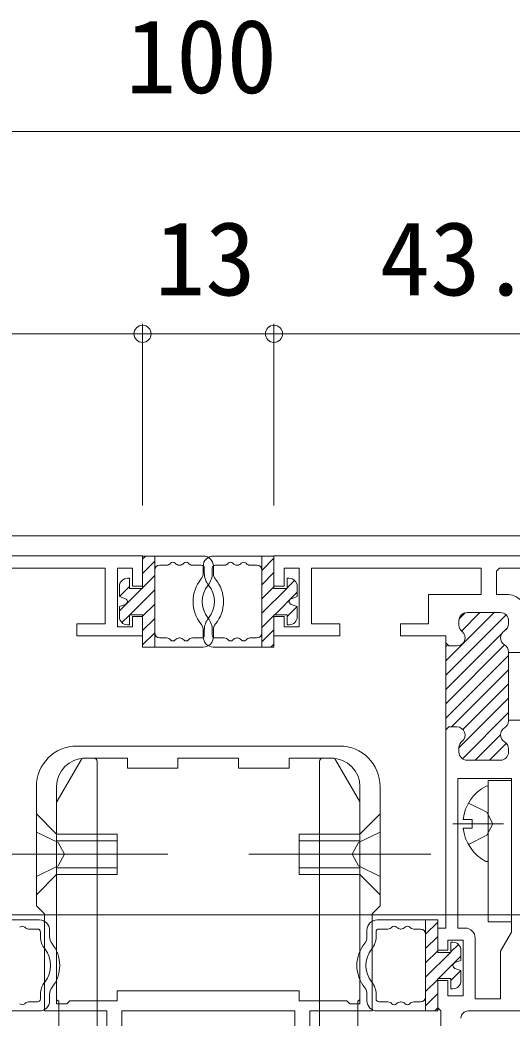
# Model space of a CAD drawing. Units: millimetres, scale not verified. Extents: x -1682 to -296, y -1188 to 1056.
# Drawn here: x -813.1 to -764.5, y 540.9 to 639.6 of the extents above; entities that cross this region are included whole.
import ezdxf
from ezdxf.enums import TextEntityAlignment as Align

# ---------------------------------------------------------------- set-up
doc = ezdxf.new("R2010")
doc.units = ezdxf.units.MM
doc.header["$LTSCALE"] = 4
doc.linetypes.add('CHAIN2', pattern=[12, 9, -1, 1, -1])
doc.linetypes.add('DASHED3', pattern=[4, 3, -1])
for name, color, linetype, lineweight in [('0-3_YKK_11', 7, 'Continuous', 9), ('0-4_YKK_12', 2, 'Continuous', 9), ('0-5_YKK_13', 4, 'Continuous', 9), ('0-6_YKK_D', 6, 'Continuous', 9)]:
    doc.layers.add(name, color=color, linetype=linetype, lineweight=lineweight)
doc.styles.add('ＭＳ ゴシック', font='')
doc.styles.get('ＭＳ ゴシック').set_extended_font_data('MS Gothic')

msp = doc.modelspace()

# ---------------------------------------------------------------- linework, layer by layer
at = {"layer": '0-3_YKK_11'}
for p, q in [((-844.506, 586.595), (-801.005, 586.598)), ((-801.005, 586.598), (-801.005, 583.599)), ((-788.009, 586.598), (-788.009, 583.599)), ((-744.508, 586.596), (-788.009, 586.598)), ((-804.705, 585.396), (-821.506, 585.395)), ((-804.705, 579.897), (-804.705, 585.396)), ((-803.505, 585.399), (-803.505, 579.596)), ((-802.005, 585.399), (-803.505, 585.399)), ((-802.005, 583.599), (-802.005, 585.399)), ((-787.009, 585.399), (-785.509, 585.399)), ((-787.009, 583.599), (-787.009, 585.399)), ((-785.509, 585.399), (-785.509, 579.596)), ((-784.309, 585.397), (-767.509, 585.396)), ((-784.309, 579.897), (-784.309, 585.397)), ((-767.509, 585.396), (-767.509, 582.797)), ((-765.709, 585.397), (-766.009, 585.097)), ((-765.709, 585.397), (-754.008, 585.396)), ((-766.009, 585.097), (-766.009, 582.796)), ((-801.005, 583.599), (-802.005, 583.599)), ((-788.009, 583.599), (-787.009, 583.599)), ((-772.709, 582.797), (-772.709, 579.897)), ((-767.509, 582.797), (-772.709, 582.797)), ((-766.009, 582.796), (-765.009, 582.796)), ((-802.005, 580.597), (-801.005, 580.597)), ((-802.005, 579.596), (-802.005, 580.597)), ((-801.005, 580.597), (-801.005, 578.697)), ((-788.009, 580.598), (-788.009, 578.697)), ((-787.009, 580.598), (-788.009, 580.598)), ((-787.009, 579.597), (-787.009, 580.598)), ((-766.234, 580.996), (-771.009, 576.221)), ((-765.048, 580.767), (-771.009, 574.807)), ((-769.081, 580.978), (-769.69, 580.368)), ((-767.648, 580.996), (-769.47, 579.174)), ((-765.609, 580.996), (-768.909, 580.996)), ((-807.505, 579.897), (-804.705, 579.897)), ((-807.505, 578.697), (-807.505, 579.897)), ((-803.505, 579.596), (-802.005, 579.596)), ((-785.509, 579.596), (-787.009, 579.597)), ((-781.509, 579.897), (-784.309, 579.897)), ((-781.509, 578.697), (-781.509, 579.897)), ((-775.509, 579.897), (-775.509, 578.697)), ((-772.709, 579.897), (-775.509, 579.897)), ((-769.709, 580.196), (-769.709, 579.745)), ((-764.912, 579.49), (-765.217, 579.184)), ((-764.809, 579.882), (-764.809, 580.196)), ((-801.005, 578.697), (-807.505, 578.697)), ((-788.009, 578.697), (-781.509, 578.697)), ((-775.509, 578.697), (-771.009, 578.696)), ((-765.497, 578.904), (-771.009, 573.393)), ((-771.009, 578.696), (-771.009, 577.996)), ((-770.709, 577.696), (-771.009, 577.996)), ((-771.009, 577.996), (-771.009, 569.396)), ((-765.193, 577.794), (-771.009, 571.979)), ((-770.888, 577.756), (-771.009, 577.635)), ((-769.909, 577.696), (-770.709, 577.696)), ((-764.809, 576.764), (-771.009, 570.564)), ((-764.809, 577.046), (-764.809, 577.111)), ((-764.809, 577.046), (-764.809, 570.346)), ((-763.009, 577.046), (-764.809, 577.046)), ((-764.809, 575.35), (-770.463, 569.696)), ((-764.809, 573.936), (-769.314, 569.431)), ((-764.809, 572.521), (-769.709, 567.622)), ((-764.809, 571.107), (-769.373, 566.544)), ((-770.709, 569.696), (-771.009, 569.396)), ((-769.909, 569.696), (-770.709, 569.696)), ((-764.809, 570.346), (-764.809, 570.282)), ((-763.009, 570.346), (-764.809, 570.346)), ((-771.009, 569.396), (-771.01, 549.796)), ((-765.609, 568.893), (-768.106, 566.396)), ((-807.507, 567.795), (-781.507, 567.795)), ((-769.709, 567.196), (-769.709, 567.647)), ((-765.028, 568.06), (-766.692, 566.396)), ((-764.809, 567.51), (-764.809, 567.196)), ((-806.707, 566.595), (-802.507, 566.595)), ((-802.507, 566.595), (-802.507, 565.595)), ((-797.507, 566.595), (-791.507, 566.595)), ((-797.507, 565.595), (-797.507, 566.595)), ((-791.507, 566.595), (-791.507, 565.595)), ((-786.507, 566.595), (-782.307, 566.595)), ((-786.507, 565.595), (-786.507, 566.595)), ((-765.609, 566.396), (-768.909, 566.396)), ((-802.507, 565.595), (-797.507, 565.595)), ((-791.507, 565.595), (-786.507, 565.595)), ((-811.507, 551.995), (-811.507, 563.795)), ((-809.507, 542.295), (-809.507, 563.795)), ((-779.507, 563.795), (-779.507, 542.295)), ((-779.507, 563.795), (-779.507, 542.295)), ((-777.507, 563.795), (-777.507, 551.995)), ((-769.809, 564.596), (-769.809, 549.797)), ((-764.509, 564.596), (-769.809, 564.596)), ((-764.51, 549.4), (-764.509, 564.596)), ((-810.707, 551.195), (-811.507, 551.995)), ((-777.507, 551.995), (-778.307, 551.195)), ((-810.707, 541.595), (-810.707, 551.195)), ((-778.307, 551.195), (-778.307, 541.595)), ((-771.81, 549.796), (-771.81, 547.596)), ((-771.01, 549.796), (-771.81, 549.796)), ((-769.809, 549.797), (-769.11, 549.797)), ((-765.609, 547.496), (-764.51, 549.4)), ((-770.81, 548.597), (-769.309, 548.597)), ((-770.81, 547.596), (-770.81, 548.597)), ((-769.309, 548.597), (-769.309, 543.096)), ((-768.11, 548.797), (-768.11, 542.797)), ((-771.81, 547.596), (-770.81, 547.596)), ((-765.609, 542.797), (-765.609, 547.496)), ((-771.81, 544.597), (-771.81, 541.897)), ((-770.81, 544.597), (-771.81, 544.597)), ((-770.81, 543.096), (-770.81, 544.597)), ((-803.507, 543.595), (-803.507, 542.595)), ((-785.507, 543.595), (-803.507, 543.595)), ((-785.507, 542.595), (-785.507, 543.595)), ((-769.309, 543.096), (-770.81, 543.096)), ((-808.507, 542.295), (-809.507, 542.295)), ((-808.207, 542.595), (-808.507, 542.295)), ((-803.507, 542.595), (-808.207, 542.595)), ((-780.807, 542.595), (-785.507, 542.595)), ((-780.507, 542.295), (-780.807, 542.595)), ((-779.507, 542.295), (-780.507, 542.295)), ((-768.11, 542.797), (-765.609, 542.797)), ((-804.557, 541.595), (-810.707, 541.595)), ((-804.557, 525.098), (-804.557, 541.595)), ((-803.057, 541.595), (-803.057, 529.798)), ((-785.957, 541.595), (-803.057, 541.595)), ((-785.957, 529.798), (-785.957, 541.595)), ((-784.457, 541.595), (-784.457, 525.098)), ((-778.307, 541.595), (-784.457, 541.595)), ((-771.81, 541.897), (-771.51, 541.597)), ((-771.51, 541.597), (-771.51, 533.574)), ((-768.81, 541.597), (-760.51, 541.596))]:
    msp.add_line(p, q, dxfattribs=at)
for centre, radius, start, end in [((-765.009, 580.796), 2, 359.99728, 89.99734), ((-768.909, 580.196), 0.8, 89.9989, 179.99893), ((-765.609, 580.196), 0.8, 359.99892, 89.9989), ((-768.909, 579.745), 0.8, 179.99893, 231.31676), ((-765.609, 579.882), 0.8, 299.99916, 359.99892), ((-769.909, 578.496), 0.8, 269.99892, 51.31674), ((-764.809, 578.496), 0.8, 119.99919, 239.99867), ((-765.609, 577.111), 0.8, 359.99892, 59.99866), ((-769.909, 568.896), 0.8, 308.68112, 89.9989), ((-764.809, 568.896), 0.8, 119.99919, 239.99867), ((-765.609, 570.282), 0.8, 299.99916, 359.99892), ((-807.507, 563.795), 4, 90, 179.99998), ((-781.507, 563.795), 4, 0, 89.99998), ((-768.909, 567.647), 0.8, 128.68111, 179.99893), ((-765.609, 567.51), 0.8, 359.99892, 59.99866), ((-768.909, 567.196), 0.8, 179.99893, 269.99892), ((-765.609, 567.196), 0.8, 269.99892, 359.99892), ((-806.707, 563.795), 2.8, 90, 179.99998), ((-782.307, 563.795), 2.8, 0, 89.99998), ((-769.11, 548.797), 1, 359.99748, 89.99728), ((-768.81, 540.897), 0.7, 89.99728, 179.99733)]:
    msp.add_arc(centre, radius, start, end, dxfattribs=at)
at = {"layer": '0-4_YKK_12'}
for p, q in [((-909.26, 588.596), (-653.506, 588.596)), ((-909.26, 551.097), (-653.506, 551.097))]:
    msp.add_line(p, q, dxfattribs=at)
at = {"layer": '0-5_YKK_13'}
for p, q in [((-801.005, 583.388), (-801.005, 586.588)), ((-801.005, 586.588), (-795.006, 586.588)), ((-801.005, 586.287), (-800.705, 586.588)), ((-799.805, 577.588), (-799.805, 586.588)), ((-789.209, 586.588), (-789.209, 577.588)), ((-788.009, 586.373), (-789.209, 585.173)), ((-801.005, 584.873), (-799.805, 586.073)), ((-799.305, 585.688), (-798.63, 585.688)), ((-797.381, 585.688), (-797.33, 585.688)), ((-796.081, 585.688), (-795.206, 585.688)), ((-795.009, 585.588), (-795.009, 584.916)), ((-794.906, 585.388), (-794.906, 584.916)), ((-794.109, 584.916), (-794.109, 585.388)), ((-794.006, 585.588), (-794.005, 584.916)), ((-793.809, 585.688), (-792.933, 585.688)), ((-791.684, 585.688), (-791.633, 585.688)), ((-790.384, 585.688), (-789.709, 585.688)), ((-801.005, 583.459), (-799.805, 584.659)), ((-788.009, 584.959), (-789.209, 583.759)), ((-803.305, 582.588), (-803.305, 583.588)), ((-803.295, 582.584), (-802.305, 583.573)), ((-788.009, 583.545), (-789.209, 582.345)), ((-785.965, 584.175), (-786.709, 583.431)), ((-785.709, 583.588), (-785.709, 582.588)), ((-803.305, 581.159), (-801.076, 583.388)), ((-802.703, 582.37), (-803.305, 582.588)), ((-802.305, 583.388), (-801.005, 583.388)), ((-802.262, 580.788), (-799.805, 583.244)), ((-786.752, 583.388), (-789.209, 580.931)), ((-788.009, 583.388), (-786.709, 583.388)), ((-785.709, 583.017), (-787.938, 580.788)), ((-786.311, 582.37), (-785.709, 582.588)), ((-802.703, 581.806), (-803.305, 581.588)), ((-803.305, 580.588), (-803.305, 581.588)), ((-801.005, 580.63), (-799.805, 581.83)), ((-785.72, 581.592), (-786.709, 580.602)), ((-786.311, 581.806), (-785.709, 581.588)), ((-785.709, 581.588), (-785.709, 580.588)), ((-803.049, 580.001), (-802.305, 580.745)), ((-801.005, 580.788), (-802.305, 580.788)), ((-788.009, 580.717), (-789.209, 579.517)), ((-788.009, 580.788), (-788.009, 577.588)), ((-786.709, 580.788), (-788.009, 580.788)), ((-801.005, 579.216), (-799.805, 580.416)), ((-801.005, 577.802), (-799.805, 579.002)), ((-798.63, 578.488), (-799.305, 578.488)), ((-797.33, 578.488), (-797.381, 578.488)), ((-795.205, 578.488), (-796.081, 578.488)), ((-795.009, 578.588), (-795.009, 579.259)), ((-794.905, 579.259), (-794.905, 578.788)), ((-794.109, 578.788), (-794.109, 579.259)), ((-794.005, 578.588), (-794.005, 579.259)), ((-792.933, 578.488), (-793.809, 578.488)), ((-791.633, 578.488), (-791.684, 578.488)), ((-789.709, 578.488), (-790.384, 578.488)), ((-788.009, 579.302), (-789.209, 578.103)), ((-788.009, 577.588), (-794.009, 577.588)), ((-788.009, 577.888), (-788.309, 577.588)), ((-807.093, 566.445), (-809.466, 562.334)), ((-805.807, 566.595), (-806.834, 566.595)), ((-805.507, 539.636), (-805.507, 566.295)), ((-783.511, 539.639), (-783.511, 566.297)), ((-783.211, 566.597), (-782.184, 566.597)), ((-781.924, 566.447), (-779.551, 562.337)), ((-766.81, 550.399), (-766.809, 564.399)), ((-766.81, 556.517), (-766.809, 563.708)), ((-766.809, 564.399), (-764.509, 564.399)), ((-764.509, 564.399), (-764.51, 550.399)), ((-809.507, 542.795), (-809.507, 562.184)), ((-779.511, 542.797), (-779.511, 562.187)), ((-811.507, 561.095), (-809.507, 559.095)), ((-811.507, 561.095), (-811.507, 553.095)), ((-777.507, 561.095), (-779.507, 559.095)), ((-777.507, 561.095), (-777.507, 553.095)), ((-769.288, 560.538), (-768.41, 560.538)), ((-768.41, 560.538), (-768.41, 559.688)), ((-809.507, 559.095), (-809.507, 555.095)), ((-803.507, 559.095), (-809.507, 559.095)), ((-803.507, 555.095), (-803.507, 559.095)), ((-785.507, 559.095), (-779.507, 559.095)), ((-785.507, 555.095), (-785.507, 559.095)), ((-779.507, 559.095), (-779.507, 555.095)), ((-769.288, 559.688), (-768.41, 559.688)), ((-803.507, 558.438), (-809.507, 558.438)), ((-785.507, 558.438), (-779.507, 558.438)), ((-811.507, 553.095), (-809.507, 555.095)), ((-803.507, 555.752), (-809.507, 555.752)), ((-809.507, 555.095), (-803.507, 555.095)), ((-785.507, 555.752), (-779.507, 555.752)), ((-779.507, 555.095), (-785.507, 555.095)), ((-777.507, 553.095), (-779.507, 555.095)), ((-817.204, 550.594), (-811.204, 550.594)), ((-773.01, 550.595), (-773.009, 541.595)), ((-771.81, 550.381), (-773.01, 549.181)), ((-764.51, 550.399), (-766.81, 550.399)), ((-812.28, 549.694), (-811.404, 549.694)), ((-811.104, 549.394), (-811.104, 548.923)), ((-810.204, 549.594), (-810.204, 548.923)), ((-778.81, 549.595), (-778.81, 548.924)), ((-777.91, 548.924), (-777.91, 549.395)), ((-777.61, 549.695), (-776.734, 549.695)), ((-775.485, 549.695), (-775.434, 549.695)), ((-774.185, 549.695), (-773.51, 549.695)), ((-771.81, 548.967), (-773.01, 547.767)), ((-769.766, 548.182), (-770.51, 547.438)), ((-771.81, 547.553), (-773.009, 546.352)), ((-770.553, 547.395), (-773.009, 544.938)), ((-771.81, 547.395), (-770.51, 547.395)), ((-769.51, 547.024), (-771.739, 544.795)), ((-769.51, 547.595), (-769.51, 546.595)), ((-770.112, 546.377), (-769.51, 546.595)), ((-769.52, 545.599), (-770.51, 544.61)), ((-770.112, 545.813), (-769.51, 545.595)), ((-769.51, 545.595), (-769.51, 544.595)), ((-771.809, 544.724), (-773.009, 543.524)), ((-771.809, 544.795), (-771.809, 541.595)), ((-770.51, 544.795), (-771.809, 544.795)), ((-811.104, 543.266), (-811.104, 542.794)), ((-810.204, 542.594), (-810.204, 543.265)), ((-778.809, 542.595), (-778.809, 543.266)), ((-777.909, 542.795), (-777.909, 543.266)), ((-771.809, 543.31), (-773.009, 542.11)), ((-811.404, 542.494), (-812.28, 542.494)), ((-809.307, 540.136), (-809.307, 542.595)), ((-779.711, 540.139), (-779.711, 542.597)), ((-776.734, 542.495), (-777.609, 542.495)), ((-775.434, 542.495), (-775.485, 542.495)), ((-773.509, 542.495), (-774.185, 542.495)), ((-771.809, 541.595), (-777.809, 541.595)), ((-771.809, 541.896), (-772.11, 541.595))]:
    msp.add_line(p, q, dxfattribs=at)
at = {"layer": '0-5_YKK_13', "linetype": 'DASHED3'}
for p, q in [((-768.775, 562.163), (-766.96, 561.258)), ((-766.351, 560.113), (-766.96, 561.258)), ((-766.351, 560.113), (-766.96, 558.968)), ((-811.507, 559.295), (-809.354, 558.245)), ((-777.507, 559.295), (-779.659, 558.245)), ((-768.775, 558.063), (-766.96, 558.968)), ((-809.354, 558.245), (-808.742, 557.095)), ((-779.659, 558.245), (-780.271, 557.095)), ((-809.354, 555.945), (-808.742, 557.095)), ((-779.659, 555.945), (-780.271, 557.095)), ((-811.507, 554.895), (-809.354, 555.945)), ((-777.507, 554.895), (-779.659, 555.945))]:
    msp.add_line(p, q, dxfattribs=at)
at = {"layer": '0-5_YKK_13', "linetype": 'CHAIN2'}
for p, q in [((-770.31, 560.113), (-765.31, 560.112)), ((-816.507, 557.095), (-798.507, 557.095)), ((-772.507, 557.095), (-790.507, 557.095))]:
    msp.add_line(p, q, dxfattribs=at)
at = {"layer": '0-5_YKK_13'}
for points in [[(-794.009, 586.588), (-788.009, 586.588), (-788.009, 583.388)], [(-802.505, 584.388), (-802.305, 584.388), (-802.305, 583.388)], [(-786.709, 583.388), (-786.709, 584.388), (-786.509, 584.388)], [(-802.305, 580.788), (-802.305, 579.788), (-802.505, 579.788)], [(-795.005, 577.588), (-801.005, 577.588), (-801.005, 580.788)], [(-786.509, 579.788), (-786.709, 579.788), (-786.709, 580.788)], [(-777.809, 550.595), (-771.81, 550.595), (-771.81, 547.395)], [(-770.51, 547.395), (-770.51, 548.395), (-770.31, 548.395)], [(-811.204, 541.594), (-817.204, 541.594), (-817.204, 544.794)], [(-770.309, 543.795), (-770.51, 543.795), (-770.51, 544.795)]]:
    msp.add_lwpolyline(points, dxfattribs=at)
for centre, radius, start, end in [((-794.009, 585.588), 1, 90.00081, 180.00084), ((-795.006, 585.588), 1, 0.00082, 90.00081), ((-799.305, 585.188), 0.5, 90.00165, 180.00082), ((-798.63, 586.188), 0.5, 270, 321.31854), ((-798.005, 585.688), 0.3, 38.68291, 141.31854), ((-797.381, 586.188), 0.5, 218.68291, 270), ((-797.33, 586.188), 0.5, 270, 321.31848), ((-796.706, 585.688), 0.3, 38.68286, 141.31848), ((-796.081, 586.188), 0.5, 218.68286, 270), ((-795.206, 585.388), 0.3, 0.00082, 90), ((-793.809, 585.388), 0.3, 90, 180.00165), ((-792.933, 586.188), 0.5, 270, 321.31848), ((-792.309, 585.688), 0.3, 38.68286, 141.31848), ((-791.684, 586.188), 0.5, 218.68286, 270), ((-791.633, 586.188), 0.5, 270, 321.31853), ((-791.009, 585.688), 0.3, 38.68292, 141.31853), ((-790.384, 586.188), 0.5, 218.68292, 270), ((-789.709, 585.188), 0.5, 0.00082, 90), ((-802.505, 583.588), 0.8, 90.00084, 180.00084), ((-796.009, 584.916), 1, 321.05673, 0.00084), ((-793.006, 584.916), 1.9, 180.00082, 218.9449), ((-796.009, 584.916), 1.9, 321.05841, 0.00165), ((-793.006, 584.916), 1, 180.00082, 218.94493), ((-786.509, 583.588), 0.8, 0.00084, 90.00084), ((-792.509, 582.088), 3.5, 141.05673, 179.99951), ((-792.509, 582.088), 2.6, 141.05841, 218.9449), ((-796.505, 582.088), 2.6, 321.05841, 38.9449), ((-796.505, 582.088), 3.5, 359.99951, 38.94493), ((-802.805, 582.088), 0.3, 289.89711, 70.10529), ((-792.509, 582.088), 3.5, 179.99951, 218.94493), ((-796.505, 582.088), 3.5, 321.05673, 359.99951), ((-786.209, 582.088), 0.3, 109.89711, 250.10529), ((-802.505, 580.588), 0.8, 180.00084, 270.00084), ((-793.005, 579.259), 1.9, 141.05841, 180.00165), ((-796.009, 579.259), 1.9, 0.00082, 38.9449), ((-786.509, 580.588), 0.8, 270.00084, 0.00084), ((-796.009, 579.259), 1, 0.00082, 38.94493), ((-793.005, 579.259), 1, 141.05673, 180.00084), ((-799.305, 578.988), 0.5, 180.00082, 270), ((-798.63, 577.988), 0.5, 38.68292, 90), ((-797.381, 577.988), 0.5, 90, 141.31853), ((-797.33, 577.988), 0.5, 38.68286, 90), ((-796.081, 577.988), 0.5, 90, 141.31848), ((-795.205, 578.788), 0.3, 270, 0.00165), ((-794.009, 578.588), 1, 180.00082, 270.00081), ((-795.005, 578.588), 1, 270.00081, 0.00084), ((-793.809, 578.788), 0.3, 180.00082, 270), ((-792.933, 577.988), 0.5, 38.68286, 90), ((-791.684, 577.988), 0.5, 90, 141.31848), ((-791.633, 577.988), 0.5, 38.68291, 90), ((-790.384, 577.988), 0.5, 90, 141.31854), ((-789.709, 578.988), 0.5, 270.00165, 0.00082), ((-798.005, 578.488), 0.3, 218.68292, 321.31853), ((-796.706, 578.488), 0.3, 218.68286, 321.31848), ((-792.309, 578.488), 0.3, 218.68286, 321.31848), ((-791.009, 578.488), 0.3, 218.68291, 321.31854), ((-806.834, 566.295), 0.3, 90, 150.00003), ((-805.807, 566.295), 0.3, 0, 90), ((-783.211, 566.297), 0.3, 90, 180), ((-782.184, 566.297), 0.3, 29.99995, 90), ((-765.11, 560.112), 4.2, 117.27777, 174.18909), ((-766.964, 563.708), 0.154, 359.99681, 117.27777), ((-809.207, 562.184), 0.3, 150, 180), ((-779.811, 562.187), 0.3, 0, 30), ((-765.11, 560.112), 4.2, 185.80453, 242.71585), ((-766.964, 556.517), 0.154, 242.71585, 359.99681), ((-812.904, 549.694), 0.3, 38.68286, 141.31848), ((-812.28, 550.194), 0.5, 218.68286, 270), ((-811.204, 549.594), 1, 0.00082, 90.00081), ((-777.809, 549.595), 1, 90.00081, 180.00084), ((-776.734, 550.195), 0.5, 270, 321.31848), ((-776.109, 549.695), 0.3, 38.68286, 141.31848), ((-775.485, 550.195), 0.5, 218.68286, 270), ((-775.434, 550.195), 0.5, 270, 321.31853), ((-774.809, 549.695), 0.3, 38.68292, 141.31853), ((-774.185, 550.195), 0.5, 218.68292, 270), ((-811.404, 549.394), 0.3, 0.00082, 90), ((-809.204, 548.923), 1.9, 180.00082, 218.9449), ((-809.204, 548.923), 1, 180.00082, 218.94493), ((-779.81, 548.924), 1, 321.05673, 0.00084), ((-779.81, 548.924), 1.9, 321.05841, 0.00165), ((-777.61, 549.395), 0.3, 90, 180.00165), ((-773.51, 549.195), 0.5, 0.00082, 90), ((-812.704, 546.094), 3.5, 359.99951, 38.94493), ((-776.31, 546.095), 3.5, 141.05673, 179.99951), ((-770.31, 547.595), 0.8, 0.00084, 90.00084), ((-812.704, 546.094), 2.6, 321.05841, 38.9449), ((-776.31, 546.095), 2.6, 141.05841, 218.9449), ((-812.704, 546.094), 3.5, 321.05673, 359.99951), ((-776.31, 546.095), 3.5, 179.99951, 218.94493), ((-770.01, 546.095), 0.3, 109.89711, 250.10529), ((-809.204, 543.266), 1.9, 141.05841, 180.00165), ((-779.809, 543.266), 1.9, 0.00082, 38.9449), ((-770.31, 544.595), 0.8, 270.00084, 0.00084), ((-809.204, 543.266), 1, 141.05673, 180.00084), ((-779.809, 543.266), 1, 0.00082, 38.94493), ((-773.509, 542.995), 0.5, 270.00165, 0.00082), ((-812.904, 542.494), 0.3, 218.68286, 321.31848), ((-812.28, 541.994), 0.5, 90, 141.31848), ((-811.404, 542.794), 0.3, 270, 0.00165), ((-811.204, 542.594), 1, 270.00081, 0.00084), ((-809.307, 542.795), 0.2, 180, 270), ((-779.711, 542.797), 0.2, 270, 0), ((-777.809, 542.595), 1, 180.00082, 270.00081), ((-777.609, 542.795), 0.3, 180.00082, 270), ((-776.734, 541.995), 0.5, 38.68286, 90), ((-776.109, 542.495), 0.3, 218.68286, 321.31848), ((-775.485, 541.995), 0.5, 90, 141.31848), ((-775.434, 541.995), 0.5, 38.68291, 90), ((-774.81, 542.495), 0.3, 218.68291, 321.31854), ((-774.185, 541.995), 0.5, 90, 141.31854)]:
    msp.add_arc(centre, radius, start, end, dxfattribs=at)
at = {"layer": '0-6_YKK_D'}
for p, q in [((-844.507, 628.569), (-744.509, 628.57)), ((-801.006, 591.596), (-801.008, 609.567)), ((-801.006, 591.596), (-801.008, 609.567)), ((-788.01, 591.596), (-788.011, 609.568)), ((-788.01, 591.596), (-788.011, 609.568)), ((-844.508, 608.563), (-801.008, 608.567)), ((-801.008, 608.567), (-788.011, 608.568)), ((-788.011, 608.568), (-744.51, 608.572))]:
    msp.add_line(p, q, dxfattribs=at)
for centre in [(-801.008, 608.567), (-801.008, 608.567), (-788.011, 608.568), (-788.011, 608.568)]:
    msp.add_circle(centre, 0.85, dxfattribs=at)

# ---------------------------------------------------------------- texts
at = {"layer": '0-6_YKK_D', "color": 4, "style": 'ＭＳ ゴシック'}
for s, rotation, p in [('100', 0.001, (-802.668, 630.17)), ('13', 0.006, (-799.789, 610.167)), ('43.5', 0.005, (-777.541, 610.169))]:
    msp.add_text(s, height=7.331, rotation=rotation, dxfattribs=at).set_placement(p, align=Align.BOTTOM_LEFT)

doc.saveas('drawing.dxf')
